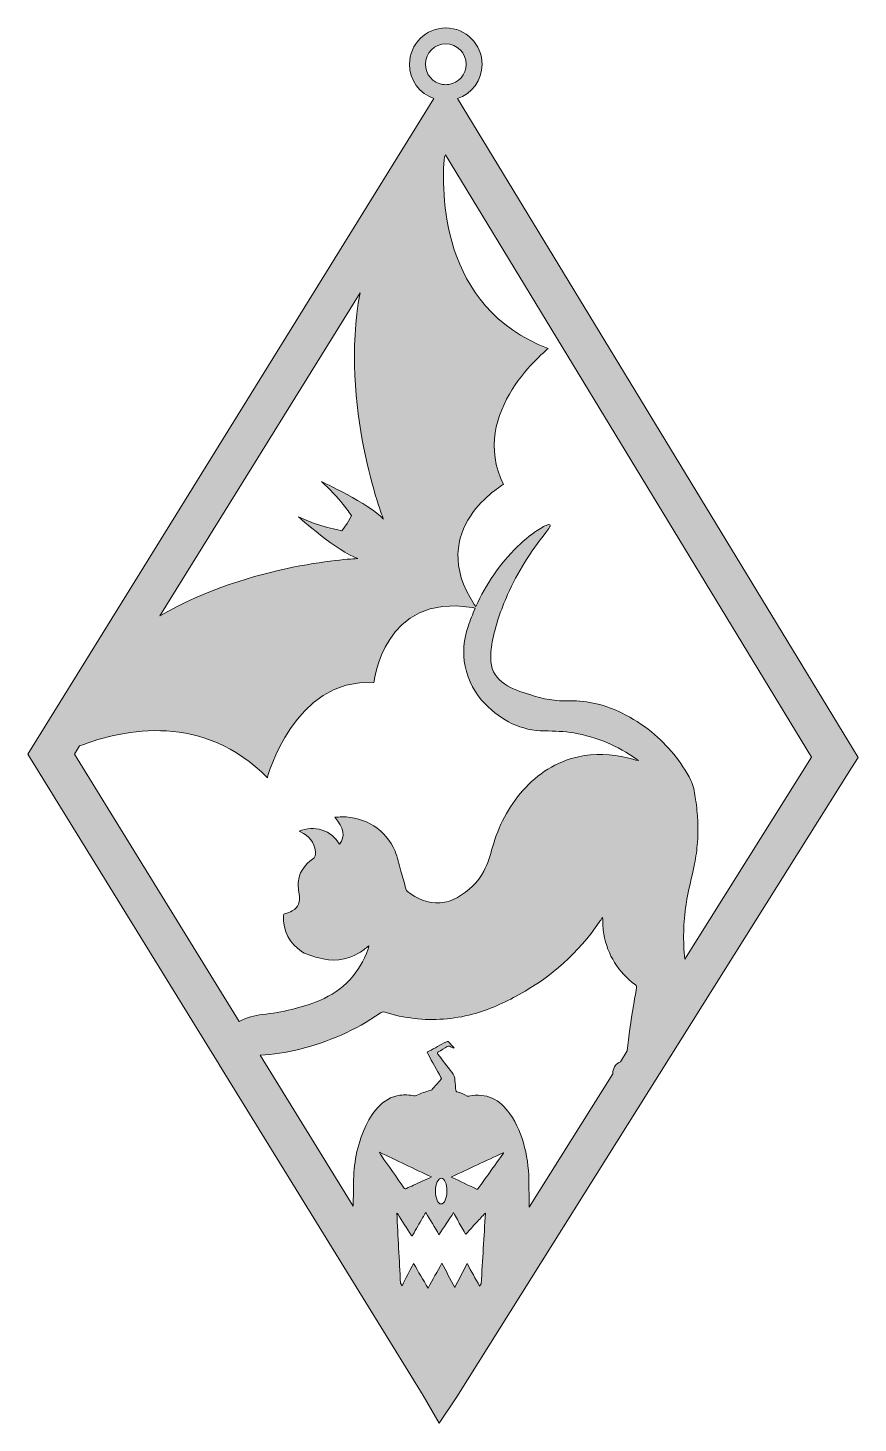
# Model space of a CAD drawing. Extents: x 689 to 2312, y -2864 to -135.
import ezdxf

# ---------------------------------------------------------------- set-up
doc = ezdxf.new("R2010")
doc.units = 0
doc.header["$MEASUREMENT"] = 0
doc.layers.add('Layer 1', color=7, linetype='Continuous')

msp = doc.modelspace()

# ---------------------------------------------------------------- hatches: boundary and pattern name
at = {"layer": 'Layer 1', "true_color": 0x6870b5}
h = msp.add_hatch(color=173, dxfattribs=at)
h.dxf.hatch_style = 2
edge = h.paths.add_edge_path()
edge.add_spline(control_points=[(1528.7, -273.5), (1556.7, -264.1), (1576.8, -237.7), (1576.9, -206.6), (1577.1, -167.4), (1545.4, -135.4), (1506.2, -135.3), (1467, -135.1), (1435.1, -166.8), (1434.9, -206), (1434.8, -237.2), (1454.7, -263.7), (1482.6, -273.3), (1482.6, -273.3), (688.8, -1555.5), (688.8, -1555.5), (688.8, -1555.5), (1062.8, -2162.6), (1062.8, -2162.6), (1063.1, -2163.1), (1063.4, -2163.6), (1063.7, -2164.1), (1063.7, -2164.1), (1461.7, -2810.1), (1461.7, -2810.1), (1461.7, -2810.1), (1492.8, -2864.3), (1492.8, -2864.3), (1492.8, -2864.3), (1527.5, -2812.8), (1527.5, -2812.8), (1527.5, -2812.8), (2299.4, -1582.3), (2299.4, -1582.3), (2299.4, -1582.3), (2312.1, -1562.1), (2312.1, -1562.1), (2312.1, -1562.1), (1528.7, -273.5), (1528.7, -273.5)], knot_values=[0, 0, 0, 0, 1, 1, 1, 2, 2, 2, 3, 3, 3, 4, 4, 4, 5, 5, 5, 6, 6, 6, 7, 7, 7, 8, 8, 8, 9, 9, 9, 10, 10, 10, 11, 11, 11, 12, 12, 12, 13, 13, 13, 13], degree=3, periodic=1)
edge = h.paths.add_edge_path()
edge.add_spline(control_points=[(1466.1, -206.1), (1466.2, -184.1), (1484.1, -166.3), (1506.1, -166.4), (1528.1, -166.5), (1545.9, -184.4), (1545.8, -206.4), (1545.8, -226.4), (1531, -243), (1511.8, -245.7), (1509.8, -246), (1507.8, -246.2), (1505.8, -246.2), (1503.8, -246.2), (1501.7, -246), (1499.7, -245.6), (1480.6, -242.8), (1466, -226.1), (1466.1, -206.1)], knot_values=[0, 0, 0, 0, 1, 1, 1, 2, 2, 2, 3, 3, 3, 4, 4, 4, 5, 5, 5, 6, 6, 6, 6], degree=3, periodic=1)
edge = h.paths.add_edge_path()
edge.add_spline(control_points=[(1384, -1096.2), (1356.6, -1065.5), (1262.6, -1022.7), (1262.6, -1022.7), (1295.9, -1050.9), (1321.7, -1089.6), (1321.7, -1089.6), (1321.7, -1089.6), (1312.9, -1104.7), (1312.9, -1104.7), (1312.9, -1104.7), (1302.7, -1118.7), (1302.7, -1118.7), (1302.7, -1118.7), (1256.8, -1110.6), (1217.7, -1091.4), (1217.7, -1091.4), (1294.6, -1160.3), (1333.7, -1173.1), (1333.7, -1173.1), (1125, -1181.5), (947.1, -1285.2), (947.1, -1285.2), (1338.4, -653.1), (1338.4, -653.1), (1296.8, -872.8), (1384, -1096.2), (1384, -1096.2)], knot_values=[0, 0, 0, 0, 1, 1, 1, 2, 2, 2, 3, 3, 3, 4, 4, 4, 5, 5, 5, 6, 6, 6, 7, 7, 7, 8, 8, 8, 9, 9, 9, 9], degree=3, periodic=1)
edge = h.paths.add_edge_path()
edge.add_spline(control_points=[(1376, -2334.4), (1409.7, -2350.4), (1443.3, -2366.4), (1477.7, -2382.8), (1465.5, -2388.5), (1454.2, -2393.8), (1442.8, -2399.1), (1438.3, -2401.2), (1433.5, -2403.1), (1429.1, -2405.5), (1426.7, -2406.8), (1425.6, -2406.3), (1424, -2404.2), (1409.3, -2382.9), (1394.3, -2361.7), (1379.4, -2340.5), (1378.2, -2338.7), (1376.9, -2336.8), (1376, -2334.4)], knot_values=[0, 0, 0, 0, 1, 1, 1, 2, 2, 2, 3, 3, 3, 4, 4, 4, 5, 5, 5, 6, 6, 6, 6], degree=3, periodic=1)
edge = h.paths.add_edge_path()
edge.add_spline(control_points=[(1575, -2591.6), (1575, -2591.6), (1572, -2596.3), (1572, -2596.3), (1564, -2581.9), (1555.9, -2567.4), (1547.6, -2552.4), (1539.4, -2568), (1531.6, -2583.1), (1523.3, -2598.9), (1514.9, -2583), (1506.7, -2567.6), (1498.2, -2551.6), (1489.2, -2567.9), (1480.4, -2583.9), (1471.3, -2600.3), (1461.7, -2584.1), (1452.4, -2568.3), (1442.8, -2552), (1435, -2566.9), (1427.6, -2581.2), (1420.3, -2595.5), (1420.3, -2595.5), (1417.4, -2590.8), (1417.4, -2590.8), (1414.9, -2545.1), (1412.6, -2499.6), (1410.1, -2453.8), (1411.8, -2453.9), (1411.9, -2455.2), (1412.5, -2456.1), (1420.8, -2469.7), (1430.1, -2482.6), (1438, -2496.5), (1439.6, -2499.3), (1440.3, -2498.5), (1441.6, -2496.3), (1447.8, -2485), (1454.2, -2473.8), (1460.6, -2462.6), (1462.5, -2459.3), (1464.5, -2456.1), (1466.8, -2452.5), (1475.4, -2467.1), (1484, -2481.3), (1492.6, -2495.9), (1502.2, -2481.4), (1511.5, -2467.2), (1521.1, -2452.6), (1526.2, -2461.8), (1530.9, -2470.7), (1535.9, -2479.6), (1538.5, -2484.1), (1541.2, -2488.6), (1543.5, -2493.4), (1544.4, -2495.4), (1545.2, -2495.2), (1546.5, -2493.7), (1552.9, -2486.4), (1559.1, -2479.1), (1565.8, -2472.2), (1571.7, -2466.1), (1576.9, -2459.5), (1583.5, -2453.7), (1580.7, -2499.6), (1577.8, -2545.7), (1575, -2591.6)], knot_values=[0, 0, 0, 0, 1, 1, 1, 2, 2, 2, 3, 3, 3, 4, 4, 4, 5, 5, 5, 6, 6, 6, 7, 7, 7, 8, 8, 8, 9, 9, 9, 10, 10, 10, 11, 11, 11, 12, 12, 12, 13, 13, 13, 14, 14, 14, 15, 15, 15, 16, 16, 16, 17, 17, 17, 18, 18, 18, 19, 19, 19, 20, 20, 20, 21, 21, 21, 22, 22, 22, 22], degree=3, periodic=1)
edge = h.paths.add_edge_path()
edge.add_spline(control_points=[(1485.7, -2410.4), (1485.8, -2396.5), (1490.8, -2385.2), (1497, -2385.2), (1503.3, -2385.2), (1508.3, -2396.6), (1508.2, -2410.5), (1508.2, -2424.5), (1503.1, -2435.7), (1496.8, -2435.7), (1490.6, -2435.7), (1485.7, -2424.4), (1485.7, -2410.4)], knot_values=[0, 0, 0, 0, 1, 1, 1, 2, 2, 2, 3, 3, 3, 4, 4, 4, 4], degree=3, periodic=1)
edge = h.paths.add_edge_path()
edge.add_spline(control_points=[(1591.3, -2374.7), (1584, -2384.9), (1576.7, -2395.1), (1569.4, -2405.3), (1568.5, -2406.5), (1567.9, -2407.5), (1566, -2406.6), (1550, -2398.9), (1534, -2391.3), (1518, -2383.7), (1517.7, -2383.6), (1517.5, -2383.3), (1516.8, -2382.8), (1550.8, -2366.9), (1584.7, -2351.2), (1618.4, -2335.5), (1618.5, -2335.7), (1618.7, -2335.9), (1618.9, -2336), (1609.6, -2348.9), (1600.5, -2361.8), (1591.3, -2374.7)], knot_values=[0, 0, 0, 0, 1, 1, 1, 2, 2, 2, 3, 3, 3, 4, 4, 4, 5, 5, 5, 6, 6, 6, 7, 7, 7, 7], degree=3, periodic=1)
edge = h.paths.add_edge_path()
edge.add_spline(control_points=[(1878.9, -2013.2), (1876.8, -2024.9), (1874.8, -2036.5), (1872.8, -2048.3), (1867.8, -2077.6), (1863.9, -2106.9), (1860.6, -2136.4), (1860.6, -2136.4), (1847.2, -2157.8), (1847.2, -2157.8), (1839.1, -2161), (1833.8, -2167.8), (1832.7, -2177.1), (1832.5, -2178.5), (1832.5, -2179.9), (1832.4, -2181.2), (1832.4, -2181.2), (1669.1, -2441.7), (1669.1, -2441.7), (1668.8, -2427), (1668.5, -2412.2), (1668.5, -2397.4), (1668.5, -2373), (1666.2, -2348.8), (1660.1, -2325.1), (1654, -2301.5), (1645.2, -2279.1), (1631.1, -2259.1), (1611.5, -2231.2), (1585.7, -2217.4), (1551, -2225), (1549.8, -2225.2), (1549, -2224.8), (1548, -2224.5), (1541.6, -2221.1), (1534.8, -2218.3), (1527.8, -2216.2), (1526.4, -2215.8), (1525.7, -2215.1), (1525.6, -2213.5), (1525.1, -2207), (1524.2, -2200.5), (1523.8, -2194), (1523.5, -2188), (1522, -2182.9), (1518, -2178.1), (1508.5, -2166.5), (1499.8, -2154.5), (1490.5, -2142.7), (1488.9, -2140.6), (1489.1, -2139.8), (1491.3, -2138.4), (1497.3, -2135), (1503, -2131.4), (1508.8, -2127.7), (1510.3, -2126.7), (1511.5, -2126.6), (1513.2, -2127.3), (1515.9, -2128.6), (1518.7, -2129.7), (1521.5, -2130.8), (1521.7, -2130.6), (1521.8, -2130.4), (1522, -2130.2), (1518.7, -2126.6), (1515.2, -2123), (1512, -2119.3), (1510.5, -2117.4), (1509.3, -2117.1), (1507, -2118.3), (1495.6, -2124.6), (1484.2, -2130.8), (1472.8, -2137), (1468.4, -2139.4), (1468.8, -2138.3), (1471.3, -2142.8), (1479.6, -2158), (1488.1, -2173.2), (1496.5, -2188.4), (1497.4, -2190), (1497.7, -2191.1), (1496.3, -2192.5), (1490.4, -2199), (1484.5, -2205.6), (1478.7, -2212.1), (1477.9, -2213.1), (1476.9, -2213.7), (1475.7, -2213.9), (1466, -2215.8), (1457, -2219.4), (1448.1, -2223.7), (1446.7, -2224.3), (1445.4, -2224.7), (1443.6, -2224.3), (1434.6, -2222.3), (1425.5, -2221.7), (1416.3, -2223), (1398.8, -2225.4), (1384.9, -2234.2), (1373.1, -2246.9), (1362, -2258.7), (1354.2, -2272.5), (1347.5, -2287.1), (1331.9, -2321.4), (1326.1, -2357.9), (1325.5, -2395.3), (1325.3, -2405.3), (1325.4, -2415.4), (1325, -2425.3), (1324.8, -2430.2), (1324.7, -2435.2), (1324.6, -2440.1), (1324.6, -2440.1), (1142.7, -2144.8), (1142.7, -2144.8), (1142.7, -2144.8), (1142.9, -2144.8), (1142.9, -2144.8), (1168.5, -2143.2), (1193.8, -2139.2), (1218.8, -2133.2), (1276.1, -2119.5), (1329.1, -2095.9), (1377.7, -2062.4), (1380.4, -2060.5), (1382.7, -2059.2), (1386.5, -2060.4), (1405.3, -2066.7), (1424.6, -2070.6), (1444.3, -2072.8), (1482.8, -2077.2), (1520.7, -2074.4), (1558.1, -2064.5), (1590.3, -2055.9), (1620.2, -2042), (1649.2, -2026.1), (1712.7, -1991.3), (1764.9, -1944.3), (1805.7, -1884.6), (1807.6, -1881.7), (1809.9, -1879.1), (1812.6, -1875.5), (1812.8, -1887), (1813, -1897.4), (1814.9, -1907.7), (1822.3, -1948.9), (1843, -1982), (1876.6, -2006.9), (1879.1, -2008.8), (1879.4, -2010.5), (1878.9, -2013.2)], knot_values=[0, 0, 0, 0, 1, 1, 1, 2, 2, 2, 3, 3, 3, 4, 4, 4, 5, 5, 5, 6, 6, 6, 7, 7, 7, 8, 8, 8, 9, 9, 9, 10, 10, 10, 11, 11, 11, 12, 12, 12, 13, 13, 13, 14, 14, 14, 15, 15, 15, 16, 16, 16, 17, 17, 17, 18, 18, 18, 19, 19, 19, 20, 20, 20, 21, 21, 21, 22, 22, 22, 23, 23, 23, 24, 24, 24, 25, 25, 25, 26, 26, 26, 27, 27, 27, 28, 28, 28, 29, 29, 29, 30, 30, 30, 31, 31, 31, 32, 32, 32, 33, 33, 33, 34, 34, 34, 35, 35, 35, 36, 36, 36, 37, 37, 37, 38, 38, 38, 39, 39, 39, 40, 40, 40, 41, 41, 41, 42, 42, 42, 43, 43, 43, 44, 44, 44, 45, 45, 45, 46, 46, 46, 47, 47, 47, 48, 48, 48, 49, 49, 49, 50, 50, 50, 50], degree=3, periodic=1)
edge = h.paths.add_edge_path()
edge.add_spline(control_points=[(1861.1, -1563.1), (1829.2, -1555.4), (1797.2, -1554), (1765.1, -1560.9), (1721.3, -1570.4), (1686, -1593.8), (1656.6, -1626.9), (1628.1, -1659.2), (1608.8, -1696.4), (1597.3, -1737.8), (1592.8, -1753.9), (1588, -1769.9), (1580.2, -1784.7), (1568.3, -1807), (1550.6, -1823.6), (1528.7, -1835.9), (1518.1, -1841.9), (1506.8, -1845.9), (1494.6, -1846.7), (1470.3, -1848.2), (1449.6, -1839.3), (1431, -1824.5), (1429.3, -1823.2), (1428.5, -1821.5), (1428, -1819.5), (1424.8, -1807.8), (1421.4, -1796.1), (1418, -1784.4), (1414.4, -1771.3), (1411.8, -1757.7), (1406.6, -1745.3), (1389.4, -1704.4), (1347.4, -1677.7), (1303.1, -1678.4), (1298.6, -1678.5), (1294, -1679), (1288.9, -1679.3), (1306.7, -1699.1), (1309.8, -1717.2), (1298.1, -1732), (1289.8, -1718.7), (1278.8, -1708.9), (1263.9, -1704.2), (1248.9, -1699.5), (1234.3, -1700.6), (1219, -1706.5), (1220.5, -1707.3), (1221.1, -1707.6), (1221.8, -1707.9), (1238.9, -1715.3), (1248.4, -1728.1), (1251, -1746.6), (1251.9, -1753), (1250.6, -1757.3), (1245, -1761.5), (1231.9, -1771.1), (1221.8, -1783.3), (1218.3, -1799.7), (1216.1, -1809.6), (1217.7, -1819.4), (1219.2, -1829.1), (1221.7, -1844.8), (1217.6, -1855.3), (1205.8, -1862.3), (1201.4, -1864.9), (1196.7, -1866.7), (1191.6, -1867.8), (1189.5, -1868.3), (1188.6, -1869.2), (1188.5, -1871.5), (1187.7, -1902.2), (1199.4, -1926.3), (1225.8, -1942.8), (1234.8, -1948.5), (1245.1, -1950.7), (1255.2, -1953.7), (1283.7, -1962.4), (1310.9, -1959.6), (1336.8, -1944.5), (1343.5, -1940.6), (1349.3, -1935.8), (1355.3, -1930.5), (1355.9, -1933.2), (1354.6, -1934.9), (1354, -1936.7), (1337.3, -1984.3), (1305.6, -2017.9), (1259.3, -2037.5), (1223.7, -2052.6), (1186.1, -2060.6), (1147.8, -2065), (1131.3, -2066.8), (1116.1, -2071.4), (1102, -2078.8), (1102, -2078.8), (779.7, -1555.5), (779.7, -1555.5), (779.7, -1555.5), (789.5, -1539.8), (789.5, -1539.8), (878.6, -1505.3), (1032.6, -1475.1), (1157, -1602.1), (1157, -1602.1), (1208, -1406.9), (1365.4, -1415.6), (1365.4, -1415.6), (1383.6, -1239.4), (1557.8, -1269), (1559.8, -1269.4), (1561.7, -1269.9), (1563.5, -1270.4), (1558.4, -1282), (1553.7, -1293.9), (1549.5, -1306.1), (1541, -1331.4), (1538.4, -1357.4), (1543.7, -1383.8), (1549.3, -1412.5), (1562.9, -1437.1), (1583.3, -1457.8), (1615.2, -1490.3), (1652.7, -1510.1), (1699.4, -1510.3), (1718.4, -1510.5), (1737.4, -1511.1), (1756.2, -1514.3), (1801.1, -1521.9), (1841.8, -1539.6), (1879.1, -1565.6), (1880.3, -1566.4), (1881.5, -1567.5), (1882.8, -1568.5), (1875.3, -1567), (1868.2, -1564.8), (1861.1, -1563.1)], knot_values=[0, 0, 0, 0, 1, 1, 1, 2, 2, 2, 3, 3, 3, 4, 4, 4, 5, 5, 5, 6, 6, 6, 7, 7, 7, 8, 8, 8, 9, 9, 9, 10, 10, 10, 11, 11, 11, 12, 12, 12, 13, 13, 13, 14, 14, 14, 15, 15, 15, 16, 16, 16, 17, 17, 17, 18, 18, 18, 19, 19, 19, 20, 20, 20, 21, 21, 21, 22, 22, 22, 23, 23, 23, 24, 24, 24, 25, 25, 25, 26, 26, 26, 27, 27, 27, 28, 28, 28, 29, 29, 29, 30, 30, 30, 31, 31, 31, 32, 32, 32, 33, 33, 33, 34, 34, 34, 35, 35, 35, 36, 36, 36, 37, 37, 37, 38, 38, 38, 39, 39, 39, 40, 40, 40, 41, 41, 41, 42, 42, 42, 43, 43, 43, 44, 44, 44, 45, 45, 45, 45], degree=3, periodic=1)
edge = h.paths.add_edge_path()
edge.add_spline(control_points=[(1973.1, -1957), (1969.6, -1921.2), (1970.2, -1885.5), (1975.7, -1849.8), (1979.7, -1822.9), (1987.3, -1796.8), (1992.4, -1770.2), (1995.1, -1756.6), (1997, -1742.8), (1997.9, -1728.9), (1998.1, -1727.1), (1998.4, -1725.3), (1998.8, -1723.6), (1998.8, -1723.6), (1998.9, -1684.6), (1998.9, -1684.6), (1998.7, -1683.6), (1998.2, -1682.5), (1998.2, -1681.5), (1997.5, -1667.5), (1996, -1653.8), (1993.5, -1640.1), (1991.4, -1628.9), (1990.6, -1617.4), (1985.2, -1607), (1966.1, -1570.1), (1940.2, -1538.7), (1908.1, -1512.3), (1890.2, -1497.7), (1871, -1485.5), (1850.5, -1475.5), (1818.2, -1459.8), (1784.2, -1450.4), (1747.8, -1451.6), (1721.1, -1452.4), (1695.3, -1448), (1670, -1439.4), (1653.1, -1433.6), (1635.8, -1428.6), (1620.9, -1418.4), (1605.6, -1407.9), (1595.5, -1394.2), (1594.1, -1375.1), (1593.2, -1362.1), (1594.2, -1349.2), (1596.7, -1336.3), (1602.8, -1304.2), (1613.8, -1273.6), (1626.8, -1243.7), (1646, -1199.7), (1672, -1159.8), (1701.5, -1122.1), (1704.2, -1118.7), (1706.5, -1115.1), (1708.8, -1111.5), (1709.6, -1110.3), (1710.8, -1108.7), (1709.5, -1107.3), (1708.3, -1106.1), (1706.6, -1106.7), (1705.1, -1107.2), (1701.3, -1108.4), (1697.7, -1110.2), (1694.2, -1112.2), (1676.5, -1122.6), (1661, -1135.7), (1646.3, -1149.8), (1610.9, -1183.7), (1584.5, -1223.3), (1564.9, -1267.1), (1563.9, -1265.9), (1562.8, -1264.6), (1561.6, -1263.1), (1464.8, -1115.4), (1618.8, -1028.2), (1618.8, -1028.2), (1547.8, -887.4), (1706.2, -762.4), (1706.2, -762.4), (1493, -681.6), (1497.3, -452.5), (1503.1, -387), (1503.1, -387), (1505.2, -383.7), (1505.2, -383.7), (1505.2, -383.7), (2221.2, -1561.4), (2221.2, -1561.4), (2221.2, -1561.4), (1973.1, -1957), (1973.1, -1957)], knot_values=[0, 0, 0, 0, 1, 1, 1, 2, 2, 2, 3, 3, 3, 4, 4, 4, 5, 5, 5, 6, 6, 6, 7, 7, 7, 8, 8, 8, 9, 9, 9, 10, 10, 10, 11, 11, 11, 12, 12, 12, 13, 13, 13, 14, 14, 14, 15, 15, 15, 16, 16, 16, 17, 17, 17, 18, 18, 18, 19, 19, 19, 20, 20, 20, 21, 21, 21, 22, 22, 22, 23, 23, 23, 24, 24, 24, 25, 25, 25, 26, 26, 26, 27, 27, 27, 28, 28, 28, 29, 29, 29, 30, 30, 30, 30], degree=3, periodic=1)

# ---------------------------------------------------------------- linework, layer by layer
at = {"layer": 'Layer 1', "lineweight": 0}
for points, knots in [([(1528.7, -273.5), (1556.7, -264.1), (1576.8, -237.7), (1576.9, -206.6), (1577.1, -167.4), (1545.4, -135.4), (1506.2, -135.3), (1467, -135.1), (1435.1, -166.8), (1434.9, -206), (1434.8, -237.2), (1454.7, -263.7), (1482.6, -273.3), (1482.6, -273.3), (688.8, -1555.5), (688.8, -1555.5), (688.8, -1555.5), (1062.8, -2162.6), (1062.8, -2162.6), (1063.1, -2163.1), (1063.4, -2163.6), (1063.7, -2164.1), (1063.7, -2164.1), (1461.7, -2810.1), (1461.7, -2810.1), (1461.7, -2810.1), (1492.8, -2864.3), (1492.8, -2864.3), (1492.8, -2864.3), (1527.5, -2812.8), (1527.5, -2812.8), (1527.5, -2812.8), (2299.4, -1582.3), (2299.4, -1582.3), (2299.4, -1582.3), (2312.1, -1562.1), (2312.1, -1562.1), (2312.1, -1562.1), (1528.7, -273.5), (1528.7, -273.5)], [0, 0, 0, 0, 1, 1, 1, 2, 2, 2, 3, 3, 3, 4, 4, 4, 5, 5, 5, 6, 6, 6, 7, 7, 7, 8, 8, 8, 9, 9, 9, 10, 10, 10, 11, 11, 11, 12, 12, 12, 13, 13, 13, 13]), ([(1466.1, -206.1), (1466.2, -184.1), (1484.1, -166.3), (1506.1, -166.4), (1528.1, -166.5), (1545.9, -184.4), (1545.8, -206.4), (1545.8, -226.4), (1531, -243), (1511.8, -245.7), (1509.8, -246), (1507.8, -246.2), (1505.8, -246.2), (1503.8, -246.2), (1501.7, -246), (1499.7, -245.6), (1480.6, -242.8), (1466, -226.1), (1466.1, -206.1)], [0, 0, 0, 0, 1, 1, 1, 2, 2, 2, 3, 3, 3, 4, 4, 4, 5, 5, 5, 6, 6, 6, 6]), ([(1973.1, -1957), (1969.6, -1921.2), (1970.2, -1885.5), (1975.7, -1849.8), (1979.7, -1822.9), (1987.3, -1796.8), (1992.4, -1770.2), (1995.1, -1756.6), (1997, -1742.8), (1997.9, -1728.9), (1998.1, -1727.1), (1998.4, -1725.3), (1998.8, -1723.6), (1998.8, -1723.6), (1998.9, -1684.6), (1998.9, -1684.6), (1998.7, -1683.6), (1998.2, -1682.5), (1998.2, -1681.5), (1997.5, -1667.5), (1996, -1653.8), (1993.5, -1640.1), (1991.4, -1628.9), (1990.6, -1617.4), (1985.2, -1607), (1966.1, -1570.1), (1940.2, -1538.7), (1908.1, -1512.3), (1890.2, -1497.7), (1871, -1485.5), (1850.5, -1475.5), (1818.2, -1459.8), (1784.2, -1450.4), (1747.8, -1451.6), (1721.1, -1452.4), (1695.3, -1448), (1670, -1439.4), (1653.1, -1433.6), (1635.8, -1428.6), (1620.9, -1418.4), (1605.6, -1407.9), (1595.5, -1394.2), (1594.1, -1375.1), (1593.2, -1362.1), (1594.2, -1349.2), (1596.7, -1336.3), (1602.8, -1304.2), (1613.8, -1273.6), (1626.8, -1243.7), (1646, -1199.7), (1672, -1159.8), (1701.5, -1122.1), (1704.2, -1118.7), (1706.5, -1115.1), (1708.8, -1111.5), (1709.6, -1110.3), (1710.8, -1108.7), (1709.5, -1107.3), (1708.3, -1106.1), (1706.6, -1106.7), (1705.1, -1107.2), (1701.3, -1108.4), (1697.7, -1110.2), (1694.2, -1112.2), (1676.5, -1122.6), (1661, -1135.7), (1646.3, -1149.8), (1610.9, -1183.7), (1584.5, -1223.3), (1564.9, -1267.1), (1563.9, -1265.9), (1562.8, -1264.6), (1561.6, -1263.1), (1464.8, -1115.4), (1618.8, -1028.2), (1618.8, -1028.2), (1547.8, -887.4), (1706.2, -762.4), (1706.2, -762.4), (1493, -681.6), (1497.3, -452.5), (1503.1, -387), (1503.1, -387), (1505.2, -383.7), (1505.2, -383.7), (1505.2, -383.7), (2221.2, -1561.4), (2221.2, -1561.4), (2221.2, -1561.4), (1973.1, -1957), (1973.1, -1957)], [0, 0, 0, 0, 1, 1, 1, 2, 2, 2, 3, 3, 3, 4, 4, 4, 5, 5, 5, 6, 6, 6, 7, 7, 7, 8, 8, 8, 9, 9, 9, 10, 10, 10, 11, 11, 11, 12, 12, 12, 13, 13, 13, 14, 14, 14, 15, 15, 15, 16, 16, 16, 17, 17, 17, 18, 18, 18, 19, 19, 19, 20, 20, 20, 21, 21, 21, 22, 22, 22, 23, 23, 23, 24, 24, 24, 25, 25, 25, 26, 26, 26, 27, 27, 27, 28, 28, 28, 29, 29, 29, 30, 30, 30, 30]), ([(1384, -1096.2), (1356.6, -1065.5), (1262.6, -1022.7), (1262.6, -1022.7), (1295.9, -1050.9), (1321.7, -1089.6), (1321.7, -1089.6), (1321.7, -1089.6), (1312.9, -1104.7), (1312.9, -1104.7), (1312.9, -1104.7), (1302.7, -1118.7), (1302.7, -1118.7), (1302.7, -1118.7), (1256.8, -1110.6), (1217.7, -1091.4), (1217.7, -1091.4), (1294.6, -1160.3), (1333.7, -1173.1), (1333.7, -1173.1), (1125, -1181.5), (947.1, -1285.2), (947.1, -1285.2), (1338.4, -653.1), (1338.4, -653.1), (1296.8, -872.8), (1384, -1096.2), (1384, -1096.2)], [0, 0, 0, 0, 1, 1, 1, 2, 2, 2, 3, 3, 3, 4, 4, 4, 5, 5, 5, 6, 6, 6, 7, 7, 7, 8, 8, 8, 9, 9, 9, 9]), ([(1861.1, -1563.1), (1829.2, -1555.4), (1797.2, -1554), (1765.1, -1560.9), (1721.3, -1570.4), (1686, -1593.8), (1656.6, -1626.9), (1628.1, -1659.2), (1608.8, -1696.4), (1597.3, -1737.8), (1592.8, -1753.9), (1588, -1769.9), (1580.2, -1784.7), (1568.3, -1807), (1550.6, -1823.6), (1528.7, -1835.9), (1518.1, -1841.9), (1506.8, -1845.9), (1494.6, -1846.7), (1470.3, -1848.2), (1449.6, -1839.3), (1431, -1824.5), (1429.3, -1823.2), (1428.5, -1821.5), (1428, -1819.5), (1424.8, -1807.8), (1421.4, -1796.1), (1418, -1784.4), (1414.4, -1771.3), (1411.8, -1757.7), (1406.6, -1745.3), (1389.4, -1704.4), (1347.4, -1677.7), (1303.1, -1678.4), (1298.6, -1678.5), (1294, -1679), (1288.9, -1679.3), (1306.7, -1699.1), (1309.8, -1717.2), (1298.1, -1732), (1289.8, -1718.7), (1278.8, -1708.9), (1263.9, -1704.2), (1248.9, -1699.5), (1234.3, -1700.6), (1219, -1706.5), (1220.5, -1707.3), (1221.1, -1707.6), (1221.8, -1707.9), (1238.9, -1715.3), (1248.4, -1728.1), (1251, -1746.6), (1251.9, -1753), (1250.6, -1757.3), (1245, -1761.5), (1231.9, -1771.1), (1221.8, -1783.3), (1218.3, -1799.7), (1216.1, -1809.6), (1217.7, -1819.4), (1219.2, -1829.1), (1221.7, -1844.8), (1217.6, -1855.3), (1205.8, -1862.3), (1201.4, -1864.9), (1196.7, -1866.7), (1191.6, -1867.8), (1189.5, -1868.3), (1188.6, -1869.2), (1188.5, -1871.5), (1187.7, -1902.2), (1199.4, -1926.3), (1225.8, -1942.8), (1234.8, -1948.5), (1245.1, -1950.7), (1255.2, -1953.7), (1283.7, -1962.4), (1310.9, -1959.6), (1336.8, -1944.5), (1343.5, -1940.6), (1349.3, -1935.8), (1355.3, -1930.5), (1355.9, -1933.2), (1354.6, -1934.9), (1354, -1936.7), (1337.3, -1984.3), (1305.6, -2017.9), (1259.3, -2037.5), (1223.7, -2052.6), (1186.1, -2060.6), (1147.8, -2065), (1131.3, -2066.8), (1116.1, -2071.4), (1102, -2078.8), (1102, -2078.8), (779.7, -1555.5), (779.7, -1555.5), (779.7, -1555.5), (789.5, -1539.8), (789.5, -1539.8), (878.6, -1505.3), (1032.6, -1475.1), (1157, -1602.1), (1157, -1602.1), (1208, -1406.9), (1365.4, -1415.6), (1365.4, -1415.6), (1383.6, -1239.4), (1557.8, -1269), (1559.8, -1269.4), (1561.7, -1269.9), (1563.5, -1270.4), (1558.4, -1282), (1553.7, -1293.9), (1549.5, -1306.1), (1541, -1331.4), (1538.4, -1357.4), (1543.7, -1383.8), (1549.3, -1412.5), (1562.9, -1437.1), (1583.3, -1457.8), (1615.2, -1490.3), (1652.7, -1510.1), (1699.4, -1510.3), (1718.4, -1510.5), (1737.4, -1511.1), (1756.2, -1514.3), (1801.1, -1521.9), (1841.8, -1539.6), (1879.1, -1565.6), (1880.3, -1566.4), (1881.5, -1567.5), (1882.8, -1568.5), (1875.3, -1567), (1868.2, -1564.8), (1861.1, -1563.1)], [0, 0, 0, 0, 1, 1, 1, 2, 2, 2, 3, 3, 3, 4, 4, 4, 5, 5, 5, 6, 6, 6, 7, 7, 7, 8, 8, 8, 9, 9, 9, 10, 10, 10, 11, 11, 11, 12, 12, 12, 13, 13, 13, 14, 14, 14, 15, 15, 15, 16, 16, 16, 17, 17, 17, 18, 18, 18, 19, 19, 19, 20, 20, 20, 21, 21, 21, 22, 22, 22, 23, 23, 23, 24, 24, 24, 25, 25, 25, 26, 26, 26, 27, 27, 27, 28, 28, 28, 29, 29, 29, 30, 30, 30, 31, 31, 31, 32, 32, 32, 33, 33, 33, 34, 34, 34, 35, 35, 35, 36, 36, 36, 37, 37, 37, 38, 38, 38, 39, 39, 39, 40, 40, 40, 41, 41, 41, 42, 42, 42, 43, 43, 43, 44, 44, 44, 45, 45, 45, 45]), ([(1878.9, -2013.2), (1876.8, -2024.9), (1874.8, -2036.5), (1872.8, -2048.3), (1867.8, -2077.6), (1863.9, -2106.9), (1860.6, -2136.4), (1860.6, -2136.4), (1847.2, -2157.8), (1847.2, -2157.8), (1839.1, -2161), (1833.8, -2167.8), (1832.7, -2177.1), (1832.5, -2178.5), (1832.5, -2179.9), (1832.4, -2181.2), (1832.4, -2181.2), (1669.1, -2441.7), (1669.1, -2441.7), (1668.8, -2427), (1668.5, -2412.2), (1668.5, -2397.4), (1668.5, -2373), (1666.2, -2348.8), (1660.1, -2325.1), (1654, -2301.5), (1645.2, -2279.1), (1631.1, -2259.1), (1611.5, -2231.2), (1585.7, -2217.4), (1551, -2225), (1549.8, -2225.2), (1549, -2224.8), (1548, -2224.5), (1541.6, -2221.1), (1534.8, -2218.3), (1527.8, -2216.2), (1526.4, -2215.8), (1525.7, -2215.1), (1525.6, -2213.5), (1525.1, -2207), (1524.2, -2200.5), (1523.8, -2194), (1523.5, -2188), (1522, -2182.9), (1518, -2178.1), (1508.5, -2166.5), (1499.8, -2154.5), (1490.5, -2142.7), (1488.9, -2140.6), (1489.1, -2139.8), (1491.3, -2138.4), (1497.3, -2135), (1503, -2131.4), (1508.8, -2127.7), (1510.3, -2126.7), (1511.5, -2126.6), (1513.2, -2127.3), (1515.9, -2128.6), (1518.7, -2129.7), (1521.5, -2130.8), (1521.7, -2130.6), (1521.8, -2130.4), (1522, -2130.2), (1518.7, -2126.6), (1515.2, -2123), (1512, -2119.3), (1510.5, -2117.4), (1509.3, -2117.1), (1507, -2118.3), (1495.6, -2124.6), (1484.2, -2130.8), (1472.8, -2137), (1468.4, -2139.4), (1468.8, -2138.3), (1471.3, -2142.8), (1479.6, -2158), (1488.1, -2173.2), (1496.5, -2188.4), (1497.4, -2190), (1497.7, -2191.1), (1496.3, -2192.5), (1490.4, -2199), (1484.5, -2205.6), (1478.7, -2212.1), (1477.9, -2213.1), (1476.9, -2213.7), (1475.7, -2213.9), (1466, -2215.8), (1457, -2219.4), (1448.1, -2223.7), (1446.7, -2224.3), (1445.4, -2224.7), (1443.6, -2224.3), (1434.6, -2222.3), (1425.5, -2221.7), (1416.3, -2223), (1398.8, -2225.4), (1384.9, -2234.2), (1373.1, -2246.9), (1362, -2258.7), (1354.2, -2272.5), (1347.5, -2287.1), (1331.9, -2321.4), (1326.1, -2357.9), (1325.5, -2395.3), (1325.3, -2405.3), (1325.4, -2415.4), (1325, -2425.3), (1324.8, -2430.2), (1324.7, -2435.2), (1324.6, -2440.1), (1324.6, -2440.1), (1142.7, -2144.8), (1142.7, -2144.8), (1142.7, -2144.8), (1142.9, -2144.8), (1142.9, -2144.8), (1168.5, -2143.2), (1193.8, -2139.2), (1218.8, -2133.2), (1276.1, -2119.5), (1329.1, -2095.9), (1377.7, -2062.4), (1380.4, -2060.5), (1382.7, -2059.2), (1386.5, -2060.4), (1405.3, -2066.7), (1424.6, -2070.6), (1444.3, -2072.8), (1482.8, -2077.2), (1520.7, -2074.4), (1558.1, -2064.5), (1590.3, -2055.9), (1620.2, -2042), (1649.2, -2026.1), (1712.7, -1991.3), (1764.9, -1944.3), (1805.7, -1884.6), (1807.6, -1881.7), (1809.9, -1879.1), (1812.6, -1875.5), (1812.8, -1887), (1813, -1897.4), (1814.9, -1907.7), (1822.3, -1948.9), (1843, -1982), (1876.6, -2006.9), (1879.1, -2008.8), (1879.4, -2010.5), (1878.9, -2013.2)], [0, 0, 0, 0, 1, 1, 1, 2, 2, 2, 3, 3, 3, 4, 4, 4, 5, 5, 5, 6, 6, 6, 7, 7, 7, 8, 8, 8, 9, 9, 9, 10, 10, 10, 11, 11, 11, 12, 12, 12, 13, 13, 13, 14, 14, 14, 15, 15, 15, 16, 16, 16, 17, 17, 17, 18, 18, 18, 19, 19, 19, 20, 20, 20, 21, 21, 21, 22, 22, 22, 23, 23, 23, 24, 24, 24, 25, 25, 25, 26, 26, 26, 27, 27, 27, 28, 28, 28, 29, 29, 29, 30, 30, 30, 31, 31, 31, 32, 32, 32, 33, 33, 33, 34, 34, 34, 35, 35, 35, 36, 36, 36, 37, 37, 37, 38, 38, 38, 39, 39, 39, 40, 40, 40, 41, 41, 41, 42, 42, 42, 43, 43, 43, 44, 44, 44, 45, 45, 45, 46, 46, 46, 47, 47, 47, 48, 48, 48, 49, 49, 49, 50, 50, 50, 50]), ([(1376, -2334.4), (1409.7, -2350.4), (1443.3, -2366.4), (1477.7, -2382.8), (1465.5, -2388.5), (1454.2, -2393.8), (1442.8, -2399.1), (1438.3, -2401.2), (1433.5, -2403.1), (1429.1, -2405.5), (1426.7, -2406.8), (1425.6, -2406.3), (1424, -2404.2), (1409.3, -2382.9), (1394.3, -2361.7), (1379.4, -2340.5), (1378.2, -2338.7), (1376.9, -2336.8), (1376, -2334.4)], [0, 0, 0, 0, 1, 1, 1, 2, 2, 2, 3, 3, 3, 4, 4, 4, 5, 5, 5, 6, 6, 6, 6]), ([(1591.3, -2374.7), (1584, -2384.9), (1576.7, -2395.1), (1569.4, -2405.3), (1568.5, -2406.5), (1567.9, -2407.5), (1566, -2406.6), (1550, -2398.9), (1534, -2391.3), (1518, -2383.7), (1517.7, -2383.6), (1517.5, -2383.3), (1516.8, -2382.8), (1550.8, -2366.9), (1584.7, -2351.2), (1618.4, -2335.5), (1618.5, -2335.7), (1618.7, -2335.9), (1618.9, -2336), (1609.6, -2348.9), (1600.5, -2361.8), (1591.3, -2374.7)], [0, 0, 0, 0, 1, 1, 1, 2, 2, 2, 3, 3, 3, 4, 4, 4, 5, 5, 5, 6, 6, 6, 7, 7, 7, 7]), ([(1485.7, -2410.4), (1485.8, -2396.5), (1490.8, -2385.2), (1497, -2385.2), (1503.3, -2385.2), (1508.3, -2396.6), (1508.2, -2410.5), (1508.2, -2424.5), (1503.1, -2435.7), (1496.8, -2435.7), (1490.6, -2435.7), (1485.7, -2424.4), (1485.7, -2410.4)], [0, 0, 0, 0, 1, 1, 1, 2, 2, 2, 3, 3, 3, 4, 4, 4, 4]), ([(1575, -2591.6), (1575, -2591.6), (1572, -2596.3), (1572, -2596.3), (1564, -2581.9), (1555.9, -2567.4), (1547.6, -2552.4), (1539.4, -2568), (1531.6, -2583.1), (1523.3, -2598.9), (1514.9, -2583), (1506.7, -2567.6), (1498.2, -2551.6), (1489.2, -2567.9), (1480.4, -2583.9), (1471.3, -2600.3), (1461.7, -2584.1), (1452.4, -2568.3), (1442.8, -2552), (1435, -2566.9), (1427.6, -2581.2), (1420.3, -2595.5), (1420.3, -2595.5), (1417.4, -2590.8), (1417.4, -2590.8), (1414.9, -2545.1), (1412.6, -2499.6), (1410.1, -2453.8), (1411.8, -2453.9), (1411.9, -2455.2), (1412.5, -2456.1), (1420.8, -2469.7), (1430.1, -2482.6), (1438, -2496.5), (1439.6, -2499.3), (1440.3, -2498.5), (1441.6, -2496.3), (1447.8, -2485), (1454.2, -2473.8), (1460.6, -2462.6), (1462.5, -2459.3), (1464.5, -2456.1), (1466.8, -2452.5), (1475.4, -2467.1), (1484, -2481.3), (1492.6, -2495.9), (1502.2, -2481.4), (1511.5, -2467.2), (1521.1, -2452.6), (1526.2, -2461.8), (1530.9, -2470.7), (1535.9, -2479.6), (1538.5, -2484.1), (1541.2, -2488.6), (1543.5, -2493.4), (1544.4, -2495.4), (1545.2, -2495.2), (1546.5, -2493.7), (1552.9, -2486.4), (1559.1, -2479.1), (1565.8, -2472.2), (1571.7, -2466.1), (1576.9, -2459.5), (1583.5, -2453.7), (1580.7, -2499.6), (1577.8, -2545.7), (1575, -2591.6)], [0, 0, 0, 0, 1, 1, 1, 2, 2, 2, 3, 3, 3, 4, 4, 4, 5, 5, 5, 6, 6, 6, 7, 7, 7, 8, 8, 8, 9, 9, 9, 10, 10, 10, 11, 11, 11, 12, 12, 12, 13, 13, 13, 14, 14, 14, 15, 15, 15, 16, 16, 16, 17, 17, 17, 18, 18, 18, 19, 19, 19, 20, 20, 20, 21, 21, 21, 22, 22, 22, 22])]:
    msp.add_open_spline(points, degree=3, knots=knots, dxfattribs=at)

doc.saveas('drawing.dxf')
